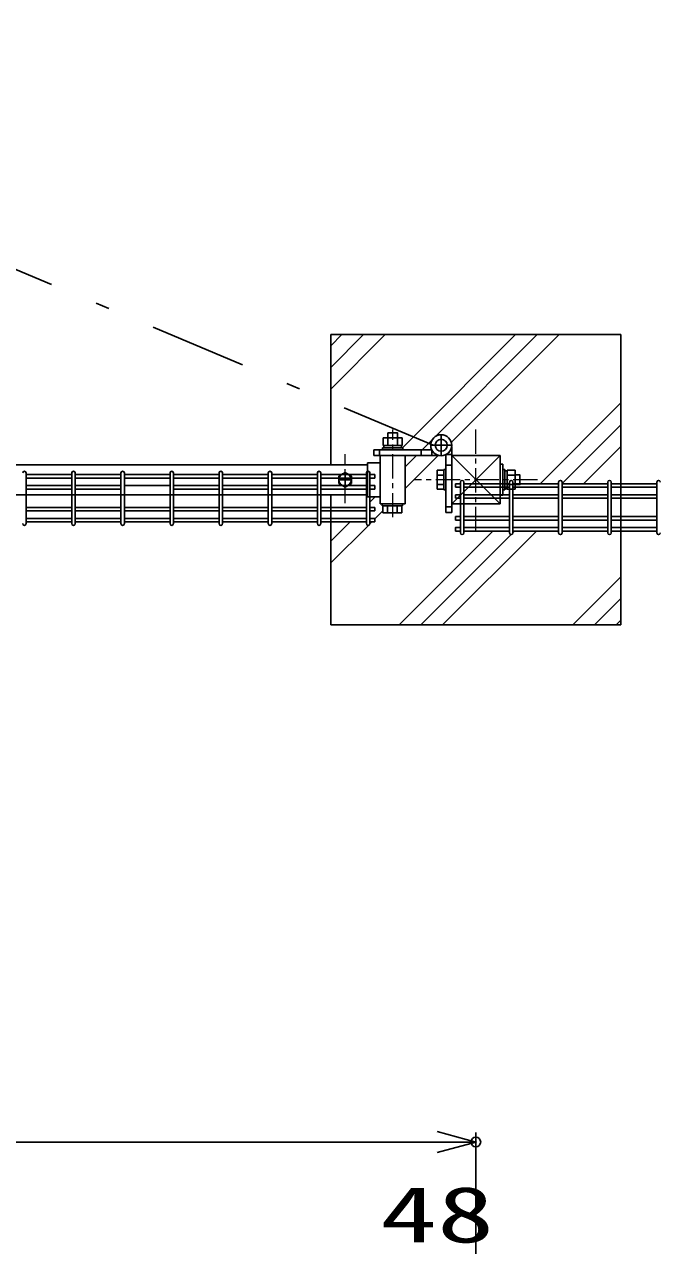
# Model space of a CAD drawing. Units: millimetres, scale not verified. Extents: x -4425 to 4425, y -3150 to 3150.
# Drawn here: x 2262 to 2917, y 1019 to 2281 of the extents above; entities that cross this region are included whole.
import ezdxf
from ezdxf.enums import TextEntityAlignment as Align

# ---------------------------------------------------------------- set-up
doc = ezdxf.new("R2010")
doc.units = ezdxf.units.MM
doc.header["$LTSCALE"] = 20
doc.header["$PDMODE"] = 32
doc.header["$PDSIZE"] = 10
doc.linetypes.add('USER1', pattern=[2, 1.25, -0.25, 0.25, -0.25])
doc.linetypes.add('USER4', pattern=[10.7, 5, -2.5, 0.7, -2.5])
for name, color, linetype, lineweight in [('0-2_Jﾊﾟﾈﾙ', 3, 'Continuous', 25), ('0-3_外形線', 7, 'Continuous', 25), ('0-4_寸法線', 4, 'Continuous', 25), ('0-5_寸法', 4, 'Continuous', 25), ('0-A_0', 7, 'Continuous', 25), ('0-B_軸線', 1, 'USER1', 9), ('0-C_扉縦枠', 7, 'Continuous', 25), ('0-D_扉横枠', 7, 'Continuous', 25), ('0-E_ハッチング', 4, 'Continuous', 25), ('1-1_丁番', 3, 'Continuous', 25)]:
    doc.layers.add(name, color=color, linetype=linetype, lineweight=lineweight)
doc.layers.add('0-6_DEFPOINTS', color=7, linetype='Continuous')
doc.styles.add('ＭＳ ゴシック', font='')
doc.styles.get('ＭＳ ゴシック').set_extended_font_data('MS Gothic')

# ---------------------------------------------------------------- blocks, each defined once
blk = doc.blocks.new('_Open30')
at = {"layer": '0-5_寸法'}
blk.add_line((0, 0), (-20, 0), dxfattribs=at)
blk.add_lwpolyline([(-20, 5.36), (0, 0), (-20, -5.36)], dxfattribs=at)

msp = doc.modelspace()

# ---------------------------------------------------------------- linework, layer by layer
at = {"layer": '0-2_Jﾊﾟﾈﾙ'}
for p, q in [((2263.36, 1765.33), (2263.36, 1817.73)), ((2310.53, 1765.33), (2310.53, 1817.73)), ((2314.13, 1765.33), (2314.13, 1817.73)), ((2361.3, 1765.33), (2361.3, 1817.73)), ((2364.9, 1765.33), (2364.9, 1817.73)), ((2412.07, 1765.33), (2412.07, 1817.73)), ((2415.67, 1765.33), (2415.67, 1817.73)), ((2462.84, 1765.33), (2462.84, 1817.73)), ((2466.44, 1765.33), (2466.44, 1817.73)), ((2513.61, 1765.33), (2513.61, 1817.73)), ((2517.21, 1765.33), (2517.21, 1817.73)), ((2564.38, 1765.33), (2564.38, 1817.73)), ((2567.98, 1765.33), (2567.98, 1817.73)), ((2615.14, 1765.33), (2615.14, 1817.73)), ((2618.74, 1765.33), (2618.74, 1817.73)), ((2310.53, 1815.93), (2263.36, 1815.93)), ((2310.53, 1812.33), (2263.36, 1812.33)), ((2310.53, 1804.63), (2263.36, 1804.63)), ((2361.3, 1815.93), (2314.13, 1815.93)), ((2361.3, 1812.33), (2314.13, 1812.33)), ((2361.3, 1804.63), (2314.13, 1804.63)), ((2412.07, 1815.93), (2364.9, 1815.93)), ((2412.07, 1812.33), (2364.9, 1812.33)), ((2412.07, 1804.63), (2364.9, 1804.63)), ((2462.84, 1815.93), (2415.67, 1815.93)), ((2462.84, 1812.33), (2415.67, 1812.33)), ((2462.84, 1804.63), (2415.67, 1804.63)), ((2513.61, 1815.93), (2466.44, 1815.93)), ((2513.61, 1812.33), (2466.44, 1812.33)), ((2513.61, 1804.63), (2466.44, 1804.63)), ((2564.38, 1815.93), (2517.21, 1815.93)), ((2564.38, 1812.33), (2517.21, 1812.33)), ((2564.38, 1804.63), (2517.21, 1804.63)), ((2615.14, 1815.93), (2567.98, 1815.93)), ((2615.14, 1812.33), (2567.98, 1812.33)), ((2615.14, 1804.63), (2567.98, 1804.63)), ((2618.76, 1815.93), (2623.96, 1815.93)), ((2618.76, 1812.33), (2623.96, 1812.33)), ((2618.76, 1804.63), (2623.96, 1804.63)), ((2623.96, 1815.93), (2623.96, 1812.33)), ((2623.96, 1804.63), (2623.96, 1801.03)), ((2712.26, 1806.43), (2707.06, 1806.43)), ((2707.06, 1806.43), (2707.06, 1802.83)), ((2712.26, 1755.83), (2712.26, 1808.23)), ((2715.86, 1755.83), (2715.86, 1808.23)), ((2763.03, 1806.43), (2715.86, 1806.43)), ((2763.03, 1755.83), (2763.03, 1808.23)), ((2766.63, 1755.83), (2766.63, 1808.23)), ((2813.8, 1806.43), (2766.63, 1806.43)), ((2813.8, 1755.83), (2813.8, 1808.23)), ((2817.4, 1755.83), (2817.4, 1808.23)), ((2864.57, 1806.43), (2817.4, 1806.43)), ((2864.57, 1755.83), (2864.57, 1808.23)), ((2868.17, 1755.83), (2868.17, 1808.23)), ((2915.34, 1806.43), (2868.17, 1806.43)), ((2915.34, 1755.83), (2915.34, 1808.23)), ((2310.53, 1801.03), (2263.36, 1801.03)), ((2361.3, 1801.03), (2314.13, 1801.03)), ((2462.84, 1801.03), (2415.67, 1801.03)), ((2513.61, 1801.03), (2466.44, 1801.03)), ((2564.38, 1801.03), (2517.21, 1801.03)), ((2615.14, 1801.03), (2567.98, 1801.03)), ((2618.76, 1801.03), (2623.96, 1801.03)), ((2712.26, 1802.83), (2707.06, 1802.83)), ((2707.06, 1795.13), (2707.06, 1791.53)), ((2712.26, 1795.13), (2707.06, 1795.13)), ((2763.03, 1802.83), (2715.86, 1802.83)), ((2763.03, 1795.13), (2715.86, 1795.13)), ((2813.8, 1802.83), (2766.63, 1802.83)), ((2813.8, 1795.13), (2766.63, 1795.13)), ((2864.57, 1802.83), (2817.4, 1802.83)), ((2864.57, 1795.13), (2817.4, 1795.13)), ((2915.34, 1802.83), (2868.17, 1802.83)), ((2915.34, 1795.13), (2868.17, 1795.13)), ((2310.53, 1782.03), (2263.36, 1782.03)), ((2361.3, 1782.03), (2314.13, 1782.03)), ((2412.07, 1782.03), (2364.9, 1782.03)), ((2462.84, 1782.03), (2415.67, 1782.03)), ((2513.61, 1782.03), (2466.44, 1782.03)), ((2564.38, 1782.03), (2517.21, 1782.03)), ((2615.14, 1782.03), (2567.98, 1782.03)), ((2618.76, 1782.03), (2623.96, 1782.03)), ((2623.96, 1782.03), (2623.96, 1778.43)), ((2712.26, 1791.53), (2707.06, 1791.53)), ((2763.03, 1791.53), (2715.86, 1791.53)), ((2813.8, 1791.53), (2766.63, 1791.53)), ((2864.57, 1791.53), (2817.4, 1791.53)), ((2915.34, 1791.53), (2868.17, 1791.53)), ((2310.53, 1778.43), (2263.36, 1778.43)), ((2310.53, 1770.73), (2263.36, 1770.73)), ((2310.53, 1767.13), (2263.36, 1767.13)), ((2361.3, 1778.43), (2314.13, 1778.43)), ((2361.3, 1770.73), (2314.13, 1770.73)), ((2361.3, 1767.13), (2314.13, 1767.13)), ((2412.07, 1778.43), (2364.9, 1778.43)), ((2412.07, 1770.73), (2364.9, 1770.73)), ((2412.07, 1767.13), (2364.9, 1767.13)), ((2462.84, 1778.43), (2415.67, 1778.43)), ((2462.84, 1770.73), (2415.67, 1770.73)), ((2462.84, 1767.13), (2415.67, 1767.13)), ((2513.61, 1778.43), (2466.44, 1778.43)), ((2513.61, 1770.73), (2466.44, 1770.73)), ((2513.61, 1767.13), (2466.44, 1767.13)), ((2564.38, 1778.43), (2517.21, 1778.43)), ((2564.38, 1770.73), (2517.21, 1770.73)), ((2564.38, 1767.13), (2517.21, 1767.13)), ((2615.14, 1778.43), (2567.98, 1778.43)), ((2615.14, 1770.73), (2567.98, 1770.73)), ((2615.14, 1767.13), (2567.98, 1767.13)), ((2618.76, 1778.43), (2623.96, 1778.43)), ((2618.76, 1770.73), (2623.96, 1770.73)), ((2618.76, 1767.13), (2623.96, 1767.13)), ((2623.96, 1770.73), (2623.96, 1767.13)), ((2712.26, 1772.53), (2707.06, 1772.53)), ((2707.06, 1772.53), (2707.06, 1768.93)), ((2712.26, 1768.93), (2707.06, 1768.93)), ((2763.03, 1772.53), (2715.86, 1772.53)), ((2763.03, 1768.93), (2715.86, 1768.93)), ((2813.8, 1772.53), (2766.63, 1772.53)), ((2813.8, 1768.93), (2766.63, 1768.93)), ((2864.57, 1772.53), (2817.4, 1772.53)), ((2864.57, 1768.93), (2817.4, 1768.93)), ((2915.34, 1772.53), (2868.17, 1772.53)), ((2915.34, 1768.93), (2868.17, 1768.93)), ((2712.26, 1757.63), (2707.06, 1757.63)), ((2763.03, 1761.23), (2715.86, 1761.23)), ((2763.03, 1757.63), (2715.86, 1757.63)), ((2813.8, 1761.23), (2766.63, 1761.23)), ((2813.8, 1757.63), (2766.63, 1757.63)), ((2864.57, 1761.23), (2817.4, 1761.23)), ((2864.57, 1757.63), (2817.4, 1757.63)), ((2915.34, 1761.23), (2868.17, 1761.23)), ((2915.34, 1757.63), (2868.17, 1757.63))]:
    msp.add_line(p, q, dxfattribs=at)
msp.add_lwpolyline([(2712.26, 1761.23), (2707.06, 1761.23), (2707.06, 1757.63)], dxfattribs=at)
for centre, start, end in [((2261.56, 1817.73), 0, 180), ((2312.33, 1817.73), 0, 180), ((2363.1, 1817.73), 0, 180), ((2413.87, 1817.73), 0, 180), ((2464.64, 1817.73), 0, 180), ((2515.41, 1817.73), 0, 180), ((2566.18, 1817.73), 0, 180), ((2616.94, 1817.73), 0, 180), ((2714.06, 1808.23), 0, 180), ((2764.83, 1808.23), 0, 180), ((2815.6, 1808.23), 0, 180), ((2866.37, 1808.23), 0, 180), ((2917.14, 1808.23), 0, 180), ((2261.56, 1765.33), 180, 0), ((2312.33, 1765.33), 180, 0), ((2363.1, 1765.33), 180, 0), ((2413.87, 1765.33), 180, 0), ((2464.64, 1765.33), 180, 0), ((2515.41, 1765.33), 180, 0), ((2566.18, 1765.33), 180, 0), ((2616.94, 1765.33), 180, 0), ((2714.06, 1755.83), 180, 0), ((2764.83, 1755.83), 180, 0), ((2815.6, 1755.83), 180, 0), ((2866.37, 1755.83), 180, 0), ((2917.14, 1755.83), 180, 0)]:
    msp.add_arc(centre, 1.8, start, end, dxfattribs=at)
at = {"layer": '0-3_外形線'}
for p, q in [((2753.26, 1835.63), (2703.26, 1785.63)), ((2753.26, 1785.63), (2703.26, 1835.63)), ((2753.26, 1785.63), (2703.26, 1835.63)), ((2753.26, 1835.63), (2703.26, 1785.63)), ((2703.26, 1835.63), (2703.26, 1785.63)), ((2703.26, 1835.63), (2703.26, 1785.63)), ((2703.26, 1835.63), (2753.26, 1835.63)), ((2753.26, 1785.63), (2753.26, 1835.63)), ((2703.26, 1785.63), (2753.26, 1785.63))]:
    msp.add_line(p, q, dxfattribs=at)
at = {"layer": '0-4_寸法線'}
for p, q in [((2728.26, 602.58), (2728.26, 1136.32)), ((428.26, 1126.32), (2688.26, 1126.32))]:
    msp.add_line(p, q, dxfattribs=at)
at = {"layer": '0-6_DEFPOINTS'}
msp.add_point((2728.26, 1126.32), dxfattribs=at)
at = {"layer": '0-A_0'}
for p, q in [((2578.26, 1826.13), (2578.26, 1960.63)), ((2578.26, 1960.63), (2878.26, 1960.63)), ((2878.26, 1660.63), (2878.26, 1960.63)), ((2578.26, 1660.63), (2578.26, 1795.13)), ((2578.26, 1660.63), (2878.26, 1660.63))]:
    msp.add_line(p, q, dxfattribs=at)
at = {"layer": '0-B_軸線'}
for p, q in [((2642.26, 1771.97), (2642.26, 1862.44)), ((2728.26, 1757.54), (2728.26, 1863.72)), ((2593.06, 1786.48), (2593.06, 1837.05)), ((2593.06, 1786.48), (2593.06, 1837.05)), ((2792.07, 1810.63), (2664.45, 1810.63)), ((2791.94, 1810.63), (2664.58, 1810.63))]:
    msp.add_line(p, q, dxfattribs=at)
at = {"layer": '0-C_扉縦枠'}
for p, q in [((2629.26, 1835.63), (2655.26, 1835.63)), ((2629.26, 1785.63), (2629.26, 1835.63)), ((2655.26, 1785.63), (2655.26, 1835.63)), ((2629.26, 1785.63), (2655.26, 1785.63))]:
    msp.add_line(p, q, dxfattribs=at)
at = {"layer": '0-D_扉横枠'}
for p, q in [((1602.26, 1826.13), (2616.26, 1826.13)), ((2586.56, 1814.38), (2593.06, 1818.13)), ((2599.56, 1814.38), (2593.06, 1818.13)), ((2593.06, 1810.81), (2593.06, 1817.22)), ((2616.26, 1828.08), (2616.26, 1793.18)), ((2616.26, 1828.08), (2629.26, 1828.08)), ((2592.88, 1810.63), (2586.47, 1810.63)), ((2586.56, 1806.88), (2586.56, 1814.38)), ((2586.56, 1806.88), (2593.06, 1803.13)), ((2592.97, 1810.63), (2593.15, 1810.63)), ((2593.06, 1810.54), (2593.06, 1810.72)), ((2593.06, 1810.45), (2593.06, 1804.04)), ((2599.56, 1806.88), (2593.06, 1803.13)), ((2593.24, 1810.63), (2599.65, 1810.63)), ((2599.56, 1806.88), (2599.56, 1814.38)), ((1602.26, 1795.13), (2616.26, 1795.13)), ((2616.26, 1793.18), (2629.26, 1793.18))]:
    msp.add_line(p, q, dxfattribs=at)
msp.add_circle((2593.06, 1810.63), 6.5, dxfattribs=at)
at = {"layer": '0-E_ハッチング', "linetype": 'USER4'}
msp.add_line((2684.14, 1846.31), (1651.56, 2281.16), dxfattribs=at)
at = {"layer": '0-E_ハッチング'}
for p, q in [((2578.26, 1904.29), (2634.6, 1960.63)), ((2578.26, 1926.74), (2612.15, 1960.63)), ((2578.26, 1949.19), (2589.7, 1960.63)), ((2686.48, 1855.35), (2791.76, 1960.63)), ((2702.8, 1849.22), (2814.21, 1960.63)), ((2794.71, 1806.43), (2878.26, 1889.98)), ((2817.4, 1806.67), (2878.26, 1867.53)), ((2839.61, 1806.43), (2878.26, 1845.08)), ((2655.26, 1801.68), (2689.21, 1835.63)), ((2655.26, 1824.13), (2666.76, 1835.63)), ((2618.74, 1787.62), (2624.31, 1793.18)), ((2753.22, 1785.67), (2753.26, 1785.71)), ((2578.26, 1747.13), (2598.26, 1767.13)), ((2618.73, 1765.15), (2620.71, 1767.13)), ((2623.96, 1770.38), (2632.1, 1778.52)), ((2578.26, 1724.68), (2617.12, 1763.54)), ((2648.91, 1660.63), (2745.91, 1757.63)), ((2671.36, 1660.63), (2764.77, 1754.04)), ((2693.81, 1660.63), (2790.81, 1757.63)), ((2766.63, 1755.9), (2768.36, 1757.63)), ((2828.52, 1660.63), (2878.26, 1710.37)), ((2850.97, 1660.63), (2878.26, 1687.92)), ((2873.42, 1660.63), (2878.26, 1665.47))]:
    msp.add_line(p, q, dxfattribs=at)
for points in [[(2652.31, 1843.63), (2663.63, 1854.95), (2769.31, 1960.63)], [(2672.76, 1841.63), (2679.42, 1848.29), (2683.38, 1852.25)]]:
    msp.add_lwpolyline(points, dxfattribs=at)
at = {"layer": '1-1_丁番', "color": 2}
for p, q in [((2692.41, 1846.49), (2692.41, 1857.25)), ((2692.22, 1846.31), (2681.46, 1846.31)), ((2692.32, 1846.31), (2692.5, 1846.31)), ((2692.41, 1846.22), (2692.41, 1846.4)), ((2692.41, 1846.13), (2692.41, 1835.37)), ((2692.58, 1846.31), (2703.34, 1846.31))]:
    msp.add_line(p, q, dxfattribs=at)
at = {"layer": '1-1_丁番'}
for p, q in [((2631.77, 1843.63), (2652.77, 1843.63)), ((2631.77, 1841.63), (2631.77, 1843.63)), ((2652.09, 1854.13), (2632.46, 1854.13)), ((2632.46, 1854.13), (2632.46, 1846.13)), ((2632.46, 1846.13), (2652.09, 1846.13)), ((2633.07, 1843.63), (2633.07, 1846.13)), ((2637.37, 1854.13), (2637.37, 1846.13)), ((2647.18, 1854.13), (2647.18, 1846.13)), ((2651.47, 1846.13), (2651.47, 1843.63)), ((2652.09, 1846.13), (2652.09, 1854.13)), ((2652.77, 1843.63), (2652.77, 1841.63)), ((2703.26, 1776.79), (2703.26, 1844.58)), ((2622.7, 1841.63), (2682.61, 1841.63)), ((2622.7, 1835.63), (2622.7, 1841.63)), ((2622.7, 1835.63), (2690.49, 1835.63)), ((2631.77, 1841.63), (2652.77, 1841.63)), ((2682.7, 1835.63), (2682.7, 1841.63)), ((2703.26, 1836.79), (2697.26, 1836.79)), ((2697.26, 1776.79), (2697.26, 1836.7)), ((2688.26, 1820.47), (2688.26, 1800.84)), ((2695.26, 1820.47), (2688.26, 1820.47)), ((2695.26, 1821.15), (2695.26, 1800.15)), ((2695.26, 1821.15), (2697.26, 1821.15)), ((2753.26, 1826.63), (2756.26, 1826.63)), ((2753.27, 1821.1), (2753.27, 1800.1)), ((2756.26, 1794.63), (2756.26, 1826.63)), ((2756.27, 1821.1), (2758.27, 1821.1)), ((2758.27, 1821.1), (2758.27, 1800.1)), ((2758.27, 1819.8), (2760.77, 1819.8)), ((2768.77, 1820.41), (2760.77, 1820.41)), ((2760.77, 1820.41), (2760.77, 1800.78)), ((2768.77, 1800.78), (2768.77, 1820.41)), ((2695.26, 1815.56), (2688.26, 1815.56)), ((2695.26, 1805.74), (2688.26, 1805.74)), ((2768.77, 1815.51), (2760.77, 1815.51)), ((2768.77, 1805.69), (2760.77, 1805.69)), ((2688.26, 1800.84), (2695.26, 1800.84)), ((2695.26, 1800.15), (2697.26, 1800.15)), ((2753.26, 1794.63), (2756.26, 1794.63)), ((2758.27, 1800.1), (2756.27, 1800.1)), ((2760.77, 1801.4), (2758.27, 1801.4)), ((2760.77, 1800.78), (2768.77, 1800.78)), ((2631.42, 1785.63), (2631.42, 1783.63)), ((2631.42, 1783.63), (2652.42, 1783.63)), ((2652.42, 1785.63), (2632.1, 1785.63)), ((2632.1, 1783.63), (2632.1, 1776.63)), ((2637.01, 1783.63), (2637.01, 1776.63)), ((2646.82, 1783.63), (2646.82, 1776.63)), ((2651.73, 1776.63), (2651.73, 1783.63)), ((2652.42, 1783.63), (2652.42, 1785.63)), ((2632.1, 1776.63), (2651.73, 1776.63)), ((2703.26, 1776.79), (2697.26, 1776.79))]:
    msp.add_line(p, q, dxfattribs=at)
at = {"layer": '1-1_丁番', "color": 4}
for p, q in [((2628.7, 1835.63), (2628.7, 1841.65)), ((2671.7, 1835.63), (2671.7, 1841.63)), ((2703.26, 1825.79), (2697.25, 1825.79)), ((2703.26, 1782.79), (2697.24, 1782.79))]:
    msp.add_line(p, q, dxfattribs=at)
at = {"layer": '1-1_丁番'}
for points in [[(2637.27, 1854.13), (2637.27, 1859.13), (2647.27, 1859.13), (2647.27, 1854.13)], [(2768.77, 1815.6), (2773.77, 1815.6), (2773.77, 1805.6), (2768.77, 1805.6)]]:
    msp.add_lwpolyline(points, dxfattribs=at)
for radius in [10.85, 6.15]:
    msp.add_circle((2692.4, 1846.31), radius, dxfattribs=at)

# ---------------------------------------------------------------- block references
at = {"layer": '0-4_寸法線', "xscale": 2, "yscale": 2}
msp.add_blockref('_Open30', (2728.26, 1126.32), dxfattribs=at)

# ---------------------------------------------------------------- texts
at = {"layer": '0-4_寸法線', "color": 2, "style": 'ＭＳ ゴシック', "width": 1.5}
msp.add_text('48', height=57.77, dxfattribs=at).set_placement((2629.26, 1005.22), align=Align.BOTTOM_LEFT)

doc.saveas('drawing.dxf')
